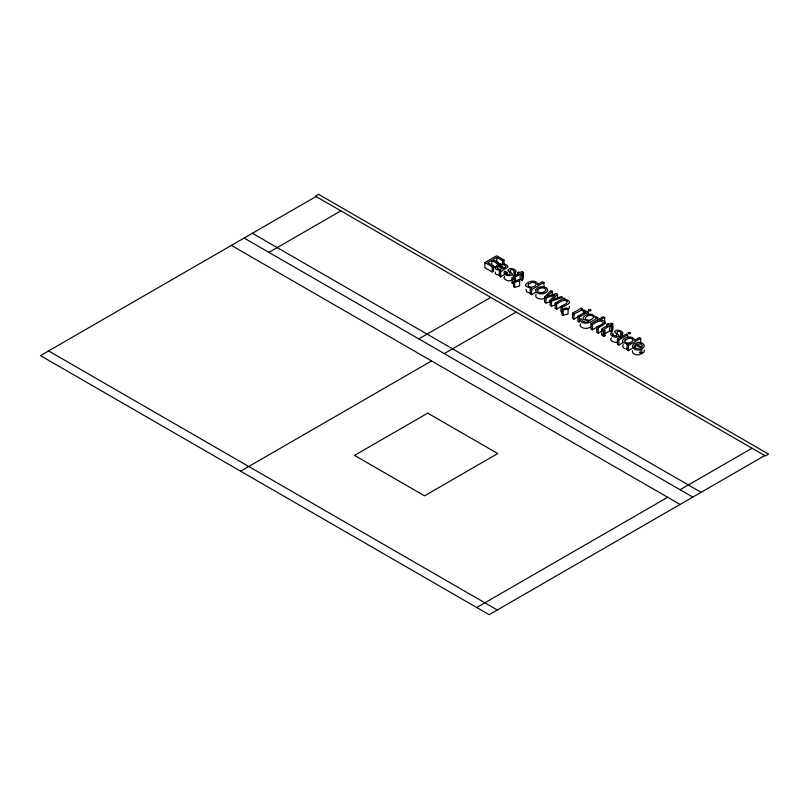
<?xml version="1.0" encoding="UTF-8"?>
<svg xmlns="http://www.w3.org/2000/svg" width="809" height="809" viewBox="0 0 809 809"><rect width="100%" height="100%" fill="white"/><g stroke="black" fill="none" stroke-linecap="round" stroke-linejoin="round"><path stroke-width="1.21" d="M495.199 272.026L495.401 273.685L496.433 274.494L499.729 275.313M632.395 350.863C631.789 354.554 637.532 355.545 640.202 354.504L640.202 349.357L635.237 348.052L634.104 346.525L635.49 344.907L641.81 348.558C648.312 345.827 640.415 340.64 636.511 342.945C628.401 344.3 634.569 352.35 640.202 349.357M526.052 289.42L526.619 291.827L530.573 293.171M512.532 279.115L512.309 279.722C509.852 281.866 505.413 280.662 503.896 277.993L504.695 276.314M507.9 272.127L500.731 276.88L499.386 276.102L499.386 270.964C503.441 269.175 495.947 270.944 495.401 268.548L495.199 266.879L497.282 265.686L500.225 265.908L504.492 267.921L505.969 266.474L504.108 264.998L500.245 264.23L500.245 266.282M514.251 284.677L512.097 282.897L512.097 277.75L518.741 273.331L517.517 272.623L517.517 274.686M512.097 282.897L512.441 282.25M604.374 334.016L609.652 330.962L611.371 331.953L612.544 331.275L612.544 326.128L611.371 326.806L609.652 325.815L603.747 329.536L604.94 330.507L604.94 335.654L603.747 336.352L601.866 335.199L601.936 328.778L608.237 324.996L607.013 324.288L607.013 326.351M601.593 334.562L601.936 333.925M536.054 294.334C533.879 298.754 541.838 300.048 544.69 298.309M623.274 344.674C621.15 347.172 625.135 349.306 627.359 349.053M514.302 276.729L513.927 277.153L514.332 271.116C510.894 267.455 508.234 271.369 512.532 273.968L512.309 274.585C509.852 276.718 505.413 275.515 503.896 272.845L504.695 271.177L506.131 271.996L505.746 272.957C509.539 276.607 512.34 273.725 507.91 270.257L508.143 269.63C510.428 267.567 514.777 268.578 516.132 271.207L515.293 272.795L515.293 275.889M620.624 337.727L621.029 332.721C617.601 329.061 614.941 332.974 619.239 335.573L619.006 336.18C616.559 338.324 612.12 337.12 610.593 334.451L611.402 332.772L612.828 333.601L612.443 334.562C616.246 338.213 619.037 335.32 614.618 331.862L614.85 331.235C617.125 329.172 621.474 330.183 622.839 332.812L621.99 336.463M611.402 337.919L610.593 339.588L612.251 341.358L615.467 342.389L617.682 342.167M554.883 305.094L551.495 306.196L550.059 305.367L550.059 300.22L554.893 295.113L546.014 297.884L544.578 297.055L550.909 290.542L552.314 291.361L552.314 294.446M552.314 291.361L546.914 296.539L556.147 293.576L557.522 294.365L552.345 299.684L561.365 296.579L562.761 297.388L551.495 301.049L550.059 300.22M580.559 323.802L579.942 325.481C582.399 329.233 588.072 329.243 591.288 326.411M614.85 336.372L615.518 335.826M568.029 309.22L569.475 307.865L569.283 306.469M316.036 196.526L40.45 355.626L489.152 614.678L764.727 455.578M268.932 252.378L340.852 210.856M498.566 265.868L498.566 262.773L497.262 263.532L491.73 260.336L487.685 262.682L493.51 266.04L493.51 271.187L492.185 271.955L484.894 267.739L484.894 262.591L496.675 255.796L503.977 260.002L503.977 264.118M503.977 260.002L502.652 260.771L496.817 257.404L493.035 259.588L498.566 262.773M484.894 262.591L492.185 266.808L493.51 266.04M499.386 270.964L500.731 271.743L507.9 266.98L507.405 265.564L504.695 264.007L500.245 264.23M517.517 272.623L518.69 271.945L519.914 272.653L521.906 271.511L523.322 272.33L523.322 277.477M518.053 280.521L520.167 279.297L521.876 280.288L523.049 279.611L523.049 274.463L521.876 275.141L520.167 274.15L514.423 277.538L515.454 278.842L515.454 280.895M523.322 272.33L521.34 273.472L523.049 274.463M512.097 277.75L514.251 279.54L515.454 278.842M418.819 338.91L490.739 297.388M535.74 292.362L531.644 294.729L530.289 293.95L530.289 288.803C535.346 287.579 520.976 287.964 527.144 283.019C530.026 280.784 535.973 279.924 537.712 283.838L537.591 284.505L542.515 281.663L543.941 282.483L543.941 287.63M530.289 288.803L531.644 289.582L543.941 282.483M240.617 471.192L431.551 360.956M444.283 353.604L516.193 312.082M555.176 303.173L556.592 303.992C559.585 302.364 563.893 298.44 567.291 301.535L566.361 303.405L556.592 309.139L555.176 308.31L555.176 303.173L563.974 298.086L565.309 298.865L563.883 299.684L567.19 299.957L569.283 301.322L569.475 302.718L568.029 304.083L562.386 307.339L560.971 306.52L560.971 311.657L562.386 312.476L562.386 307.339M578.304 316.632L573.945 319.151L572.519 318.331L572.519 313.184L581.327 308.108L582.662 308.876L581.266 309.726L585.443 310.444L585.443 312.507M572.519 313.184L573.945 314.003L581.408 310.292L584.047 311.253L584.047 313.316M584.047 311.253L585.443 310.444M588.123 312.031L579.325 317.118L579.325 322.255L577.899 321.436L577.899 316.289L586.707 311.212L588.123 312.031L588.123 315.116M597.699 317.563C593.3 320.94 584.573 326.806 579.942 320.334L580.559 318.655L582.035 319.504L581.934 320.455C585.17 323.742 593.998 321.577 583.906 319.666A4.743 2.74 0 0 1 583.147 317.907C584.958 313.75 592.896 312.496 595.009 316.916L594.918 317.603L596.344 316.774L597.699 317.563L597.699 320.647M597.396 326.846L592.33 329.769L590.904 328.95L590.904 323.802L603.201 316.703L604.626 317.522L604.626 322.67M590.904 323.802L592.33 324.621C595.333 322.943 599.712 319.09 603.109 322.225L603.008 323.509L596.84 327.22L596.84 332.368L598.255 333.187L601.997 331.023M604.626 317.522C594.696 323.125 602.361 318.109 605.102 322.012A3.823 2.205 0 0 1 605.294 323.438L598.255 328.039L596.84 327.22M607.013 324.288L608.186 323.61L609.41 324.318L611.392 323.175L612.817 323.994L612.817 329.142M612.817 323.994L610.825 325.137L612.544 326.128M601.593 329.425L603.747 331.205L604.94 330.507M623.749 342.258L618.855 345.079L617.439 344.26L617.439 339.113L626.237 334.036L627.653 334.855L627.653 337.94M617.439 339.113L618.855 339.942L627.653 334.855M632.527 348.244L628.431 350.61L627.076 349.832L627.076 344.685C632.082 343.431 617.793 343.865 623.941 338.9C626.813 336.665 632.759 335.806 634.509 339.719L634.387 340.387L639.312 337.545L640.728 338.364L640.728 343.512M627.076 344.685L628.431 345.463L640.728 338.364M639.697 352.491L641.81 353.705L643.893 352.188L644.439 350.358M680.086 489.748L752.006 448.226M476.734 607.519L667.668 497.282M561.699 306.186L562.892 305.681M579.386 316.006L580.366 315.591M513.553 281.562L518.114 279.874L519.621 280.743L519.621 285.89L514.655 287.347L513.553 286.71L513.553 281.562L514.655 282.199L519.621 280.743M562.002 309.534L566.563 307.845L568.07 308.714L568.07 313.862L563.104 315.318L562.002 314.681L562.002 309.534L563.104 310.171L568.07 308.714M544.578 297.055L544.578 302.192L546.014 303.021L550.433 301.626M540.594 293.252L543.577 293.07M588.274 320.799L589.791 320.516M598.609 326.33L599.894 326.148M629.331 343.35L630.787 343.441M618.41 336.342L621.029 337.869M512.542 274.918L514.018 275.778M604.293 335.32L604.94 335.654M513.927 272.016L515.293 272.795M620.624 333.611L621.99 334.4M497.788 263.107L500.71 264.796M495.421 267.617L491.73 265.483L491.73 260.336M577.899 316.289L579.325 317.118M252.388 233.265L701.09 492.317M244.116 238.048L692.807 497.1M231.384 245.39L680.086 504.442M48.591 350.934L497.292 609.986M641.81 348.558L641.81 353.705M635.49 344.907L635.49 349.023M628.431 345.463L628.431 350.61M618.855 339.942L618.855 345.079M612.828 333.601L612.828 335.664M611.371 326.806L611.371 331.953M609.652 325.815L609.652 330.962M603.747 331.205L603.747 336.352M598.255 328.039L598.255 333.187M592.33 324.621L592.33 329.769M573.945 314.003L573.945 319.151M563.104 310.171L563.104 315.318M557.522 294.365L557.522 298.481M556.592 303.992L556.592 309.139M551.495 301.049L551.495 306.196M546.014 297.884L546.014 303.021M531.644 289.582L531.644 294.729M521.876 275.141L521.876 280.288M520.167 274.15L520.167 279.297M514.655 282.199L514.655 287.347M514.251 279.54L514.251 281.593M506.131 271.996L506.131 275.08M502.652 260.771L502.652 263.855M501.6 265.008L501.6 267.071M500.731 271.743L500.731 276.88M497.262 263.532L497.262 265.585M496.817 257.404L496.817 262.551M492.185 266.808L492.185 271.955M629.746 337.575A1.264 0.728 0 0 1 630.16 337.737M497.07 267.385L497.313 268.325L499.133 269.296L503.37 268.578L499.001 266.707L497.07 267.385M535.629 289.824C535.71 295.386 545.418 294.85 547.723 290.765C547.642 285.213 537.945 285.739 535.629 289.824M588.558 310.009L589.731 311.02A1.264 0.728 0 0 0 591.005 310.282A1.264 0.728 0 0 0 589.731 309.554L588.558 310.009M628.087 332.833L629.271 333.844A1.264 0.728 0 0 0 630.535 333.106A1.264 0.728 0 0 0 629.271 332.378L628.087 332.833M642.589 345.615L641.466 347.051L636.622 344.26L640.455 343.795L642.589 345.615M593.503 317.522C592.117 320.233 587.486 321.224 585.342 318.867L585.18 318.028C586.586 315.368 591.187 314.276 593.331 316.673L593.503 317.522M528.358 284.131L528.024 285.87C530.198 288.257 534.84 287.175 536.246 284.475L535.285 282.887L532.534 282.321L528.358 284.131M625.145 340.013L624.811 341.752C626.985 344.138 631.627 343.056 633.032 340.356L632.072 338.769L629.331 338.202L625.145 340.013M537.884 289.673L537.388 290.552C538.501 294.132 544.609 292.989 545.964 290.037C544.993 286.699 539.815 287.61 537.884 289.673M318.574 194.322L315.399 196.152L765.365 455.942L768.55 454.102L318.574 194.322M427.728 413.136L354.534 455.396L424.553 495.816L497.737 453.556L427.728 413.136"/></g></svg>
